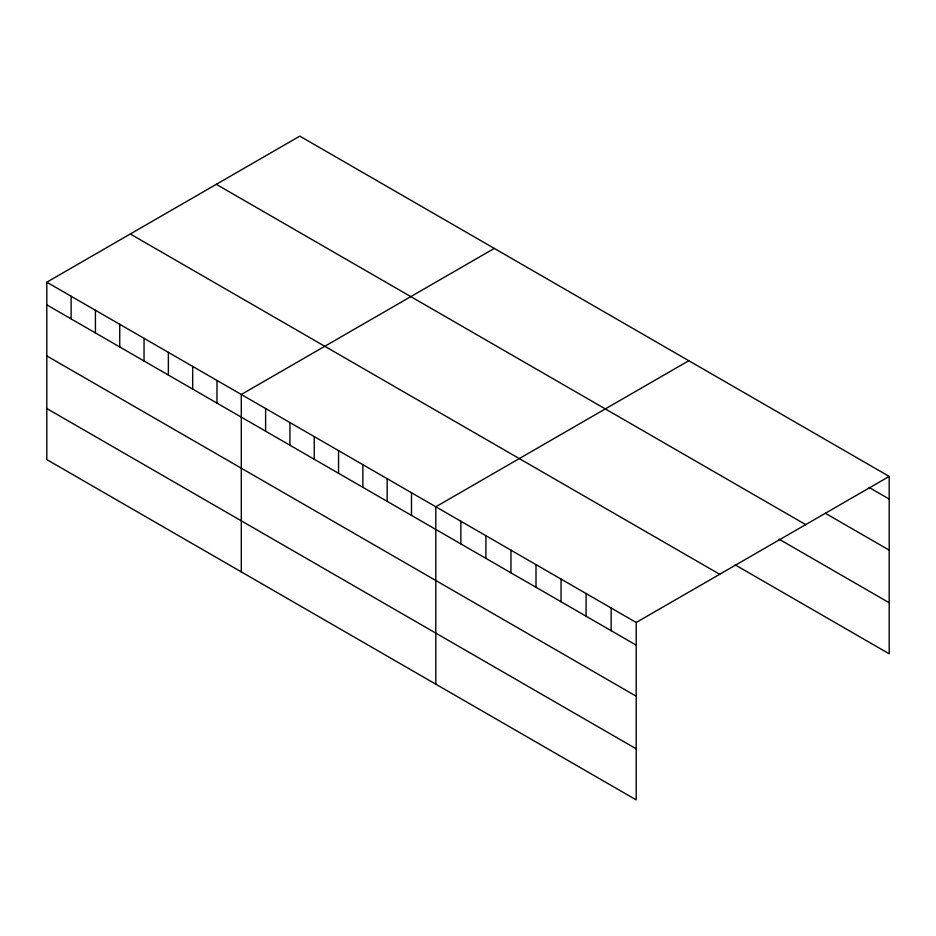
<?xml version="1.0" encoding="UTF-8"?>
<svg xmlns="http://www.w3.org/2000/svg" width="936" height="936" viewBox="0 0 936 936"><rect width="100%" height="100%" fill="white"/><g stroke="black" fill="none" stroke-linecap="round" stroke-linejoin="round"><path stroke-width="1.4" d="M46.8 282.192L636.199 622.475L636.199 799.87L46.8 459.588L46.8 282.192L299.801 136.129L889.2 476.412L889.2 653.808L735.146 564.864M494.302 248.414L241.301 394.489L241.301 571.884M688.802 360.711L435.802 506.785L435.802 684.181M636.199 622.475L889.2 476.412M869.158 487.504L889.2 499.075M825.33 513.256L889.2 550.134M216.31 184.322L805.709 524.616M778.986 539.113L889.2 602.749M130.291 233.988L719.69 574.283M46.8 304.855L636.199 645.138M46.8 355.914L636.199 696.197M46.8 408.529L636.199 748.812M611.149 608.014L611.149 630.677M586.1 593.553L586.1 616.216M561.05 579.091L561.05 601.754M536 564.63L536 587.293M510.951 550.169L510.951 572.832M485.901 535.708L485.901 558.371M460.851 521.247L460.851 543.91M411.489 492.745L411.489 515.408M387.176 478.705L387.176 501.368M362.864 464.677L362.864 487.328M338.551 450.637L338.551 473.3M314.239 436.597L314.239 459.26M289.926 422.557L289.926 445.22M265.613 408.529L265.613 431.18M216.988 380.449L216.988 403.112M192.676 366.409L192.676 389.072M168.363 352.381L168.363 375.043M144.05 338.341L144.05 361.003M119.738 324.301L119.738 346.964M95.425 310.272L95.425 332.923M71.113 296.232L71.113 318.895"/></g></svg>
